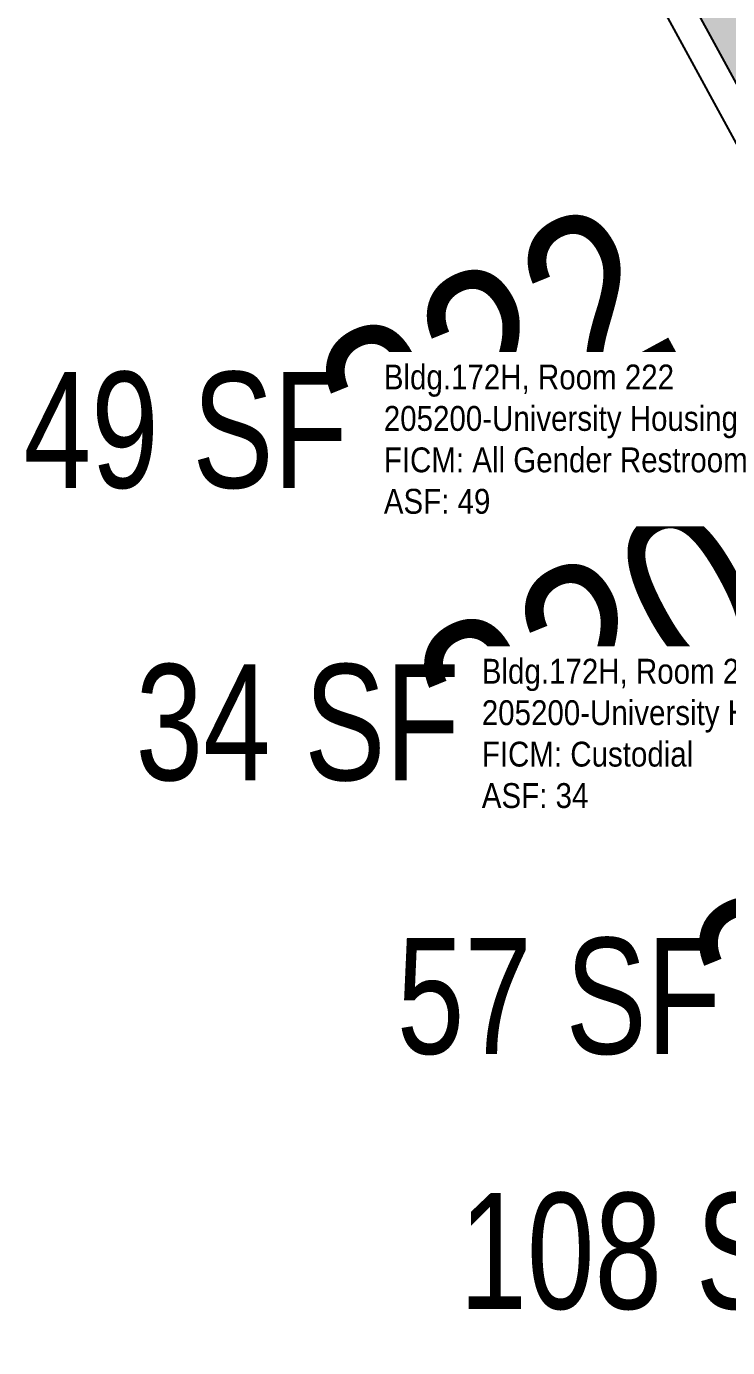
# Model space of a CAD drawing. Header units: inches. Extents: x 69230737 to 69232197, y 27661778 to 27663538.
# Drawn here: x 69230736.6 to 69230936.2, y 27662849.8 to 27663225.6 of the extents above; entities that cross this region are included whole.
import ezdxf
from ezdxf.enums import TextEntityAlignment as Align

# ---------------------------------------------------------------- set-up
doc = ezdxf.new("R2010")
doc.units = ezdxf.units.IN
doc.header["$LTSCALE"] = 100
doc.header["$MEASUREMENT"] = 0
for name, color, linetype in [('A-IDEN-VNUM', 4, 'CONTINUOUS'), ('A-WALL', 5, 'CONTINUOUS'), ('AREA-TEXT', 3, 'CONTINUOUS'), ('Rooms-Category-Color', 7, 'CONTINUOUS'), ('Rooms-College-Color', 7, 'CONTINUOUS'), ('Rooms-Department-Color', 7, 'CONTINUOUS'), ('Rooms-Division-Color', 7, 'CONTINUOUS'), ('Rooms-Information', 7, 'CONTINUOUS')]:
    doc.layers.add(name, color=color, linetype=linetype)
doc.styles.add('CP_AREA', font='arial.ttf', dxfattribs={"height": 15})
doc.styles.add('CP_ROOMVNUMBER', font='arial.ttf', dxfattribs={"width": 0.85, "height": 0.075})

msp = doc.modelspace()

# ---------------------------------------------------------------- hatches: boundary and pattern name
at = {"layer": 'Rooms-Category-Color', "true_color": 0xadadad}
msp.add_hatch(color=253, dxfattribs=at).paths.add_polyline_path([(69230910.14, 27663261.8), (69230965.23, 27663160.64), (69231005.4, 27663086.87), (69231113.04, 27663145.49), (69231072.86, 27663219.26), (69231152.78, 27663262.78), (69231192.66, 27663189.56), (69231197.73, 27663191.61), (69231231.91, 27663128.84), (69231284.62, 27663157.55), (69231250.13, 27663220.86), (69231339.15, 27663269.34), (69231296.77, 27663347.17), (69231310.29, 27663354.54), (69231394.14, 27663400.2), (69231381.97, 27663422.54), (69231384.17, 27663423.74), (69231347.34, 27663491.36), (69231345.15, 27663490.16), (69231341.56, 27663496.75), (69231251.1, 27663447.49), (69231276.27, 27663401.27), (69231008.64, 27663255.52), (69230983.47, 27663301.74)])
at = {"layer": 'Rooms-College-Color', "true_color": 0xadadad}
msp.add_hatch(color=253, dxfattribs=at).paths.add_polyline_path([(69230910.14, 27663261.8), (69230965.23, 27663160.64), (69231005.4, 27663086.87), (69231113.04, 27663145.49), (69231072.86, 27663219.26), (69231152.78, 27663262.78), (69231192.66, 27663189.56), (69231197.73, 27663191.61), (69231231.91, 27663128.84), (69231284.62, 27663157.55), (69231250.13, 27663220.86), (69231339.15, 27663269.34), (69231296.77, 27663347.17), (69231310.29, 27663354.54), (69231394.14, 27663400.2), (69231381.97, 27663422.54), (69231384.17, 27663423.74), (69231347.34, 27663491.36), (69231345.15, 27663490.16), (69231341.56, 27663496.75), (69231251.1, 27663447.49), (69231276.27, 27663401.27), (69231008.64, 27663255.52), (69230983.47, 27663301.74)])
at = {"layer": 'Rooms-Department-Color', "true_color": 0xacacac}
msp.add_hatch(color=253, dxfattribs=at).paths.add_polyline_path([(69230910.14, 27663261.8), (69230965.23, 27663160.64), (69231005.4, 27663086.87), (69231113.04, 27663145.49), (69231072.86, 27663219.26), (69231152.78, 27663262.78), (69231192.66, 27663189.56), (69231197.73, 27663191.61), (69231231.91, 27663128.84), (69231284.62, 27663157.55), (69231250.13, 27663220.86), (69231339.15, 27663269.34), (69231296.77, 27663347.17), (69231310.29, 27663354.54), (69231394.14, 27663400.2), (69231381.97, 27663422.54), (69231384.17, 27663423.74), (69231347.34, 27663491.36), (69231345.15, 27663490.16), (69231341.56, 27663496.75), (69231251.1, 27663447.49), (69231276.27, 27663401.27), (69231008.64, 27663255.52), (69230983.47, 27663301.74)])
at = {"layer": 'Rooms-Division-Color', "true_color": 0xadadad}
msp.add_hatch(color=253, dxfattribs=at).paths.add_polyline_path([(69230910.14, 27663261.8), (69230965.23, 27663160.64), (69231005.4, 27663086.87), (69231113.04, 27663145.49), (69231072.86, 27663219.26), (69231152.78, 27663262.78), (69231192.66, 27663189.56), (69231197.73, 27663191.61), (69231231.91, 27663128.84), (69231284.62, 27663157.55), (69231250.13, 27663220.86), (69231339.15, 27663269.34), (69231296.77, 27663347.17), (69231310.29, 27663354.54), (69231394.14, 27663400.2), (69231381.97, 27663422.54), (69231384.17, 27663423.74), (69231347.34, 27663491.36), (69231345.15, 27663490.16), (69231341.56, 27663496.75), (69231251.1, 27663447.49), (69231276.27, 27663401.27), (69231008.64, 27663255.52), (69230983.47, 27663301.74)])

# ---------------------------------------------------------------- linework, layer by layer
at = {"layer": 'A-WALL', "lineweight": -3}
for p, q in [((69230898.83, 27663265.32), (69231693.72, 27661805.7)), ((69231005.4, 27663086.87), (69230910.14, 27663261.8))]:
    msp.add_line(p, q, dxfattribs=at)

# ---------------------------------------------------------------- texts
at = {"layer": 'A-IDEN-VNUM', "lineweight": -3, "style": 'CP_ROOMVNUMBER', "width": 0.85}
for s, p in [('222', (69230869.58, 27663132.03)), ('220A', (69230914.73, 27663057.72)), ('223', (69230975.8, 27662969.27))]:
    msp.add_text(s, height=49.5, rotation=28.5724, dxfattribs=at).set_placement(p, align=Align.MIDDLE_CENTER)
at = {"layer": 'AREA-TEXT', "lineweight": -3, "style": 'CP_AREA', "width": 0.75}
for s, p in [('49 SF', (69230781.96, 27663110.8)), ('34 SF', (69230813.82, 27663027.65)), ('57 SF', (69230888.17, 27662949.81)), ('108 SF', (69230915.61, 27662877.27))]:
    msp.add_text(s, height=33, dxfattribs=at).set_placement(p, align=Align.MIDDLE_CENTER)

# ---------------------------------------------------------------- next in the draw order: texts
at = {"layer": 'Rooms-Information', "char_height": 7.0714, "width": 158.4, "attachment_point": 7, "style": 'CP_ROOMVNUMBER', "bg_fill": 3, "box_fill_scale": 1.5, "bg_fill_color": 256, "bg_fill_true_color": 13158600, "bg_fill_transparency": 0}
for s, insert in [('Bldg.172H, Room 222^M^J205200-University Housing^M^JFICM: All Gender Restroom^M^JASF: 49', (69230838.36, 27663086.84)), ('Bldg.172H, Room 220A^M^J205200-University Housing^M^JFICM: Custodial^M^JASF: 34', (69230866.25, 27663003.14))]:
    msp.add_mtext(s, dxfattribs=dict(at, insert=insert))

doc.saveas('drawing.dxf')
